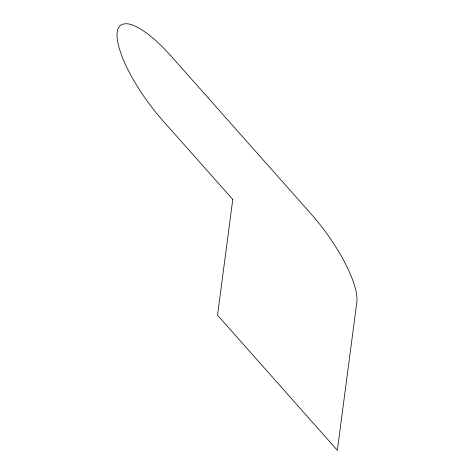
<?xml version="1.0" encoding="UTF-8"?>
<svg xmlns="http://www.w3.org/2000/svg" width="474" height="474" viewBox="0 0 474 474"><rect width="100%" height="100%" fill="white"/><g stroke="black" fill="none" stroke-linecap="round" stroke-linejoin="round"><path stroke-width="0.71" d="M232.77 199.477L217.53 315.204L337.34 450.3L356.804 302.424A78.488 23.481 53.8 0 0 311.122 213.987L171.345 56.376A78.488 23.481 53.8 0 0 126.001 23.7L122.612 24.215A78.488 23.481 53.8 0 0 119.377 48.816L121.765 55.849A78.488 23.481 53.8 0 0 162.878 120.669L232.77 199.477"/></g></svg>
